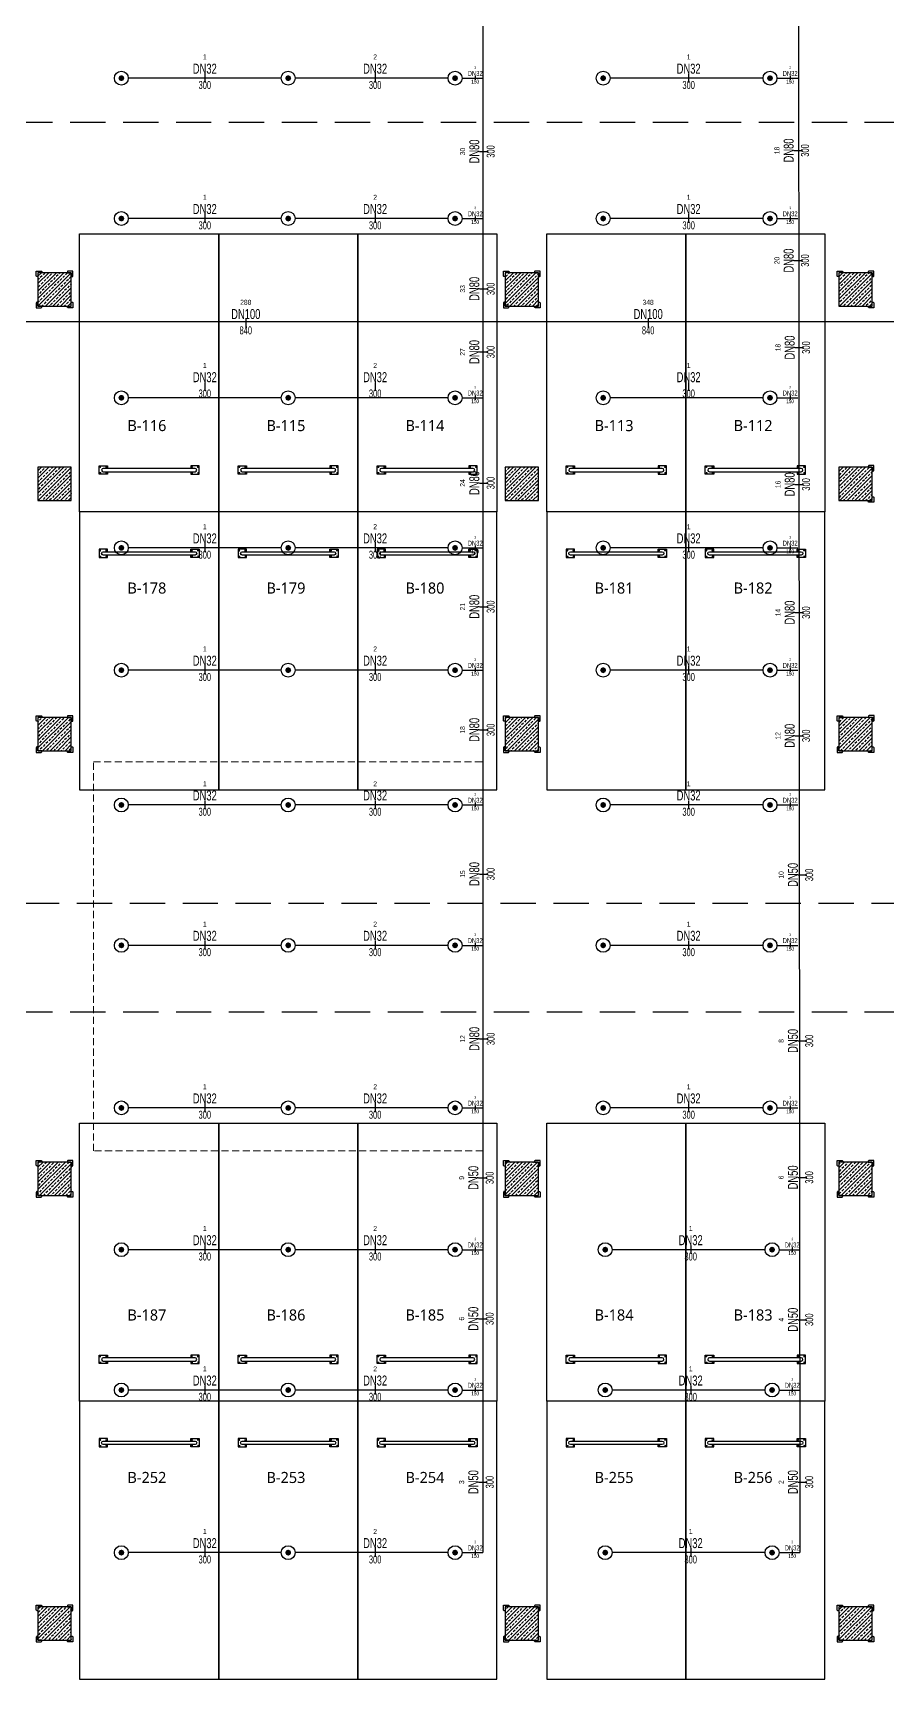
# Model space of a CAD drawing. Header units: millimetres. Extents: x -379292 to 1221486, y 92049 to 447512.
# Drawn here: x 394038 to 409395, y 223619 to 253232 of the extents above; entities that cross this region are included whole.
import ezdxf
from ezdxf.enums import TextEntityAlignment as Align
from ezdxf.lldxf.tags import DXFTag

# ---------------------------------------------------------------- set-up
doc = ezdxf.new("R2010")
doc.units = ezdxf.units.MM
doc.linetypes.add('HIDDEN', pattern=[9.525, 6.35, -3.175])
for name, color, linetype in [('-M-YNGN-BORUID', 7, 'Continuous'), ('-M-YNGN-BORUUZUN', 7, 'Continuous'), ('-M-YNGN-BORUYUK', 7, 'Continuous'), ('-M-YNGN-SPR-YUK', 7, 'Continuous'), ('-M-YNGN-ZON2-CAP-', 7, 'Continuous'), ('-M-YNGN-ZON2-SPR-', 7, 'Continuous'), ('05_HATCH CONCRETE', 141, 'Continuous'), ('05_SYMBOL', 2, 'Continuous'), ('202-A-Y-MahalAd', 141, 'Continuous')]:
    doc.layers.add(name, color=color, linetype=linetype)
doc.layers.add('-M-YNGN-SPR-CAPCIZGI', color=188, linetype='Continuous', plot=False)
doc.layers.add('-M-YNGN-ZON2', color=4, linetype='SP', lineweight=30)
doc.layers.add('06_FORMWORK HIDDEN', color=252, linetype='HIDDEN2', lineweight=0)
doc.styles.add('CIZGI', font='tahoma.ttf', dxfattribs={"width": 0.8, "oblique": 20})
doc.styles.add('HCAD', font='HCAD.SHX', dxfattribs={"width": 0.8, "height": 0.2})
doc.styles.add('PIPESIZE', font='hcad.shx', dxfattribs={"width": 0.8})
doc.styles.add('SPR-NOT', font='romans.shx')
doc.styles.get("Standard").update_dxf_attribs({"font": 'segoeuil.ttf'})
tags = doc.linetypes.add('HIDDEN2', pattern=[0.1875, 0.125, -0.0625]).pattern_tags.tags
tags[6:7] = [DXFTag(74, 4), DXFTag(75, 0), DXFTag(340, '0'), DXFTag(46, 0.0), DXFTag(50, 0.0), DXFTag(44, 0.0), DXFTag(45, 0.0)]
tags[4:5] = [DXFTag(74, 4), DXFTag(75, 0), DXFTag(340, '0'), DXFTag(46, 0.0), DXFTag(50, 0.0), DXFTag(44, 0.0), DXFTag(45, 0.0)]
doc.linetypes.add('SP', pattern='A,2,-0.1,["SP",CIZGI,S=0.14,R=0.2,X=0,Y=-0.07],-0.255', length=2.355)
pattern_1 = [(225, (905000, -3e-07), (67.351921, -67.351921), []), (225, (904932.65, -3e-07), (67.351921, -67.351921), [47.625, -23.8125])]

# ---------------------------------------------------------------- blocks, each defined once
blk = doc.blocks.new('202_Vida')
at = {"color": 0, "linetype": 'ByBlock', "ltscale": 0.2}
for points in [[(1, 0), (-1, 0)], [(0, 1), (0, -1)]]:
    blk.add_lwpolyline(points, dxfattribs=at)
at = {"color": 0, "linetype": 'ByBlock'}
for radius in [0.42, 0.23, 0.155]:
    blk.add_circle((0, 0), radius, dxfattribs=at)
blk = doc.blocks.new('202_Stoper')
at = {"color": 0, "linetype": 'ByBlock'}
for points in [[(-750, -30), (-750, -75), (-900, -75), (-900, 75), (-750, 75), (-750, 30)], [(750, -30), (750, -75), (900, -75), (900, 75), (750, 75), (750, 30)]]:
    blk.add_lwpolyline(points, dxfattribs=at)
blk.add_lwpolyline([(825, -30, 1), (825, 30), (-825, 30, 1), (-825, -30)], format="xyb", close=True, dxfattribs=at)
at = {"color": 0, "linetype": 'ByBlock', "yscale": 10, "zscale": 10, "rotation": 180}
for p, xscale in [((-877, 53), -10), ((-772, 53), 10), ((772, 53), -10), ((877, 53), 10)]:
    blk.add_blockref('202_Vida', p, dxfattribs=dict(at, xscale=xscale))
at = {"color": 0, "linetype": 'ByBlock', "yscale": 10, "zscale": 10}
for p, xscale in [((-877, -52), 10), ((-772, -52), -10), ((772, -52), 10), ((877, -52), -10)]:
    blk.add_blockref('202_Vida', p, dxfattribs=dict(at, xscale=xscale))
blk = doc.blocks.new('202_Mahalblok')
at = {"color": 0, "linetype": 'ByBlock', "flags": 128}
blk.add_lwpolyline([(0, 0), (0, 5000), (2500, 5000), (2500, 0)], close=True, dxfattribs=at)
at = {"color": 252}
blk.add_blockref('202_Stoper', (1250, 750), dxfattribs=at)
at = {"color": 0, "linetype": 'ByBlock', "ltscale": 25}
blk.add_attdef('MAHALNO', text='', height=200, dxfattribs=at).set_placement((1209, 1390), align=Align.BOTTOM_CENTER)
blk = doc.blocks.new('bariyer')
at = {"color": 8, "ltscale": 25}
blk.add_lwpolyline([(0, -70), (15, -70, 0.414214), (30, -55), (30, 30), (-55, 30, 0.414214), (-70, 15), (-70, 0), (0, 0)], format="xyb", close=True, dxfattribs=at)
blk = doc.blocks.new('OtoParkBodrumKatMimari')
at = {"layer": '05_HATCH CONCRETE'}
h = blk.add_hatch(dxfattribs=at)
h.set_pattern_fill('ANSI33', color=8, scale=15, angle=180, style=0)
h.set_pattern_definition(pattern_1)
h.paths.add_polyline_path([(113600, 148100), (113000, 148100), (113000, 147500), (113600, 147500)])
h = blk.add_hatch(dxfattribs=at)
h.set_pattern_fill('ANSI33', color=8, scale=15, angle=180, style=0)
h.set_pattern_definition(pattern_1)
h.paths.add_polyline_path([(122000, 148100), (121400, 148100), (121400, 147500), (122000, 147500)])
h = blk.add_hatch(dxfattribs=at)
h.set_pattern_fill('ANSI33', color=8, scale=15, angle=180, style=0)
h.set_pattern_definition(pattern_1)
h.paths.add_polyline_path([(128000, 148100), (127400, 148100), (127400, 147500), (128000, 147500)])
h = blk.add_hatch(dxfattribs=at)
h.set_pattern_fill('ANSI33', color=8, scale=15, angle=180, style=0)
h.set_pattern_definition(pattern_1)
h.paths.add_polyline_path([(113600, 144600), (113000, 144600), (113000, 144000), (113600, 144000)])
h = blk.add_hatch(dxfattribs=at)
h.set_pattern_fill('ANSI33', color=8, scale=15, angle=180, style=0)
h.set_pattern_definition(pattern_1)
h.paths.add_polyline_path([(122000, 144600), (121400, 144600), (121400, 144000), (122000, 144000)])
h = blk.add_hatch(dxfattribs=at)
h.set_pattern_fill('ANSI33', color=8, scale=15, angle=180, style=0)
h.set_pattern_definition(pattern_1)
h.paths.add_polyline_path([(128000, 144600), (127400, 144600), (127400, 144000), (128000, 144000)])
h = blk.add_hatch(dxfattribs=at)
h.set_pattern_fill('ANSI33', color=8, scale=15, angle=180, style=0)
h.set_pattern_definition(pattern_1)
h.paths.add_polyline_path([(113600, 140100), (113000, 140100), (113000, 139500), (113600, 139500)])
h = blk.add_hatch(dxfattribs=at)
h.set_pattern_fill('ANSI33', color=8, scale=15, angle=180, style=0)
h.set_pattern_definition(pattern_1)
h.paths.add_polyline_path([(122000, 140100), (121400, 140100), (121400, 139500), (122000, 139500)])
h = blk.add_hatch(dxfattribs=at)
h.set_pattern_fill('ANSI33', color=8, scale=15, angle=180, style=0)
h.set_pattern_definition(pattern_1)
h.paths.add_polyline_path([(128000, 140100), (127400, 140100), (127400, 139500), (128000, 139500)])
h = blk.add_hatch(dxfattribs=at)
h.set_pattern_fill('ANSI33', color=8, scale=15, angle=180, style=0)
h.set_pattern_definition(pattern_1)
h.paths.add_polyline_path([(113600, 132100), (113000, 132100), (113000, 131500), (113600, 131500)])
h = blk.add_hatch(dxfattribs=at)
h.set_pattern_fill('ANSI33', color=8, scale=15, angle=180, style=0)
h.set_pattern_definition(pattern_1)
h.paths.add_polyline_path([(122000, 132100), (121400, 132100), (121400, 131500), (122000, 131500)])
h = blk.add_hatch(dxfattribs=at)
h.set_pattern_fill('ANSI33', color=8, scale=15, angle=180, style=0)
h.set_pattern_definition(pattern_1)
h.paths.add_polyline_path([(128000, 132100), (127400, 132100), (127400, 131500), (128000, 131500)])
h = blk.add_hatch(dxfattribs=at)
h.set_pattern_fill('ANSI33', color=8, scale=15, angle=180, style=0)
h.set_pattern_definition(pattern_1)
h.paths.add_polyline_path([(113600, 124100), (113000, 124100), (113000, 123500), (113600, 123500)])
h = blk.add_hatch(dxfattribs=at)
h.set_pattern_fill('ANSI33', color=8, scale=15, angle=180, style=0)
h.set_pattern_definition(pattern_1)
h.paths.add_polyline_path([(121400, 124100), (121400, 123500), (122000, 123500), (122000, 124100)])
h = blk.add_hatch(dxfattribs=at)
h.set_pattern_fill('ANSI33', color=8, scale=15, angle=180, style=0)
h.set_pattern_definition(pattern_1)
h.paths.add_polyline_path([(127400, 123500), (128000, 123500), (128000, 124100), (127400, 124100)])
at = {"color": 5}
for points in [[(113600, 148100), (113000, 148100), (113000, 147500), (113600, 147500)], [(122000, 148100), (121400, 148100), (121400, 147500), (122000, 147500)], [(128000, 148100), (127400, 148100), (127400, 147500), (128000, 147500)], [(113600, 144600), (113000, 144600), (113000, 144000), (113600, 144000)], [(122000, 144600), (121400, 144600), (121400, 144000), (122000, 144000)], [(128000, 144600), (127400, 144600), (127400, 144000), (128000, 144000)], [(113600, 140100), (113000, 140100), (113000, 139500), (113600, 139500)], [(122000, 140100), (121400, 140100), (121400, 139500), (122000, 139500)], [(128000, 140100), (127400, 140100), (127400, 139500), (128000, 139500)], [(113600, 132100), (113000, 132100), (113000, 131500), (113600, 131500)], [(122000, 132100), (121400, 132100), (121400, 131500), (122000, 131500)], [(128000, 132100), (127400, 132100), (127400, 131500), (128000, 131500)], [(113600, 124100), (113000, 124100), (113000, 123500), (113600, 123500)], [(121400, 124100), (121400, 123500), (122000, 123500), (122000, 124100)], [(127400, 123500), (128000, 123500), (128000, 124100), (127400, 124100)]]:
    blk.add_lwpolyline(points, close=True, dxfattribs=at)
at = {"layer": '05_SYMBOL', "color": 252, "linetype": 'HIDDEN', "ltscale": 100}
blk.add_lwpolyline([(17400, 138759, 0.414214), (19400, 136759), (128500, 136759, 0.414214), (130500, 138759), (130500, 148800, 0.414214), (128500, 150800), (19400, 150800, 0.414214), (17400, 148800), (17400, 138759)], format="xyb", dxfattribs=at)
blk.add_lwpolyline([(128500, 134800), (19400, 134800)], dxfattribs=at)
at = {"layer": '06_FORMWORK HIDDEN', "linetype": 'HIDDEN', "ltscale": 20}
blk.add_lwpolyline([(114000, 139300), (121000, 139300), (121000, 132300), (114000, 132300)], close=True, dxfattribs=at)
at = {"layer": '05_SYMBOL', "color": 8, "xscale": -1}
for p in [(113000, 148100), (121400, 148100), (127400, 148100), (113000, 140100), (121400, 140100), (127400, 140100), (113000, 132100), (121400, 132100), (127400, 132100), (113000, 124100), (121400, 124100), (127400, 124100)]:
    blk.add_blockref('bariyer', p, dxfattribs=at)
at = {"layer": '05_SYMBOL', "color": 8}
for p in [(113600, 148100), (122000, 148100), (128000, 148100), (128000, 144600), (113600, 140100), (122000, 140100), (128005, 140105), (113600, 132100), (122000, 132100), (128000, 132100), (113600, 124100), (122000, 124100), (128000, 124100)]:
    blk.add_blockref('bariyer', p, dxfattribs=at)
at = {"layer": '05_SYMBOL', "color": 8, "rotation": 180}
for p in [(113000, 147500), (121400, 147500), (113000, 139500), (121400, 139500), (127400, 139500), (113000, 131500), (121400, 131500), (127400, 131500), (113000, 123500), (121400, 123500), (127400, 123500)]:
    blk.add_blockref('bariyer', p, dxfattribs=at)
at = {"layer": '05_SYMBOL', "color": 8, "xscale": -1, "rotation": 180}
for p in [(113600, 147500), (122000, 147500), (128000, 147500), (128000, 144000), (113600, 139500), (122000, 139500), (128000, 139500), (113600, 131500), (122000, 131500), (128000, 131500), (113600, 123500), (122000, 123500), (128000, 123500)]:
    blk.add_blockref('bariyer', p, dxfattribs=at)
at = {"layer": '202-A-Y-MahalAd', "color": 8, "ltscale": 25}
for p, values in [((113750, 143800), {'MAHALNO': 'B-116'}), ((116250, 143800), {'MAHALNO': 'B-115'}), ((118750, 143800), {'MAHALNO': 'B-114'}), ((122150, 143800), {'MAHALNO': 'B-113'}), ((124650, 143800), {'MAHALNO': 'B-112'}), ((113750, 127800), {'MAHALNO': 'B-187'}), ((116250, 127800), {'MAHALNO': 'B-186'}), ((118750, 127800), {'MAHALNO': 'B-185'}), ((122150, 127800), {'MAHALNO': 'B-184'}), ((124650, 127800), {'MAHALNO': 'B-183'})]:
    blk.add_blockref('202_Mahalblok', p, dxfattribs=at).add_auto_attribs(values)
ref = blk.add_blockref('202_Mahalblok', (113750, 143800), dxfattribs=dict(at, xscale=-1, rotation=180))
ref.add_attrib('MAHALNO', 'B-178', dxfattribs={"layer": '0', "color": 0, "linetype": 'ByBlock', "ltscale": 25, "height": 200}).set_placement((114959, 142267), align=Align.BOTTOM_CENTER)
ref = blk.add_blockref('202_Mahalblok', (116250, 143800), dxfattribs=dict(at, xscale=-1, rotation=180))
ref.add_attrib('MAHALNO', 'B-179', dxfattribs={"layer": '0', "color": 0, "linetype": 'ByBlock', "ltscale": 25, "height": 200}).set_placement((117459, 142267), align=Align.BOTTOM_CENTER)
ref = blk.add_blockref('202_Mahalblok', (118750, 143800), dxfattribs=dict(at, xscale=-1, rotation=180))
ref.add_attrib('MAHALNO', 'B-180', dxfattribs={"layer": '0', "color": 0, "linetype": 'ByBlock', "ltscale": 25, "height": 200}).set_placement((119959, 142267), align=Align.BOTTOM_CENTER)
ref = blk.add_blockref('202_Mahalblok', (122150, 143800), dxfattribs=dict(at, xscale=-1, rotation=180))
ref.add_attrib('MAHALNO', 'B-181', dxfattribs={"layer": '0', "color": 0, "linetype": 'ByBlock', "ltscale": 25, "height": 200}).set_placement((123359, 142267), align=Align.BOTTOM_CENTER)
ref = blk.add_blockref('202_Mahalblok', (124650, 143800), dxfattribs=dict(at, xscale=-1, rotation=180))
ref.add_attrib('MAHALNO', 'B-182', dxfattribs={"layer": '0', "color": 0, "linetype": 'ByBlock', "ltscale": 25, "height": 200}).set_placement((125859, 142267), align=Align.BOTTOM_CENTER)
ref = blk.add_blockref('202_Mahalblok', (113750, 127800), dxfattribs=dict(at, xscale=-1, rotation=180))
ref.add_attrib('MAHALNO', 'B-252', dxfattribs={"layer": '0', "color": 0, "linetype": 'ByBlock', "ltscale": 25, "height": 200}).set_placement((114959, 126267), align=Align.BOTTOM_CENTER)
ref = blk.add_blockref('202_Mahalblok', (116250, 127800), dxfattribs=dict(at, xscale=-1, rotation=180))
ref.add_attrib('MAHALNO', 'B-253', dxfattribs={"layer": '0', "color": 0, "linetype": 'ByBlock', "ltscale": 25, "height": 200}).set_placement((117459, 126267), align=Align.BOTTOM_CENTER)
ref = blk.add_blockref('202_Mahalblok', (118750, 127800), dxfattribs=dict(at, xscale=-1, rotation=180))
ref.add_attrib('MAHALNO', 'B-254', dxfattribs={"layer": '0', "color": 0, "linetype": 'ByBlock', "ltscale": 25, "height": 200}).set_placement((119959, 126267), align=Align.BOTTOM_CENTER)
ref = blk.add_blockref('202_Mahalblok', (122150, 127800), dxfattribs=dict(at, xscale=-1, rotation=180))
ref.add_attrib('MAHALNO', 'B-255', dxfattribs={"layer": '0', "color": 0, "linetype": 'ByBlock', "ltscale": 25, "height": 200}).set_placement((123359, 126267), align=Align.BOTTOM_CENTER)
ref = blk.add_blockref('202_Mahalblok', (124650, 127800), dxfattribs=dict(at, xscale=-1, rotation=180))
ref.add_attrib('MAHALNO', 'B-256', dxfattribs={"layer": '0', "color": 0, "linetype": 'ByBlock', "ltscale": 25, "height": 200}).set_placement((125859, 126267), align=Align.BOTTOM_CENTER)
blk = doc.blocks.new('SPRKL100')
at = {"layer": '-M-YNGN-SPR-CAPCIZGI'}
blk.add_line((0, 0.43), (0, -0.43), dxfattribs=at)
at = {"layer": '-M-YNGN-BORUID', "color": 0, "style": 'HCAD', "width": 0.8, "flags": 1}
blk.add_attdef('DIC', text='', height=0.4, dxfattribs=at).set_placement((0, -1.69), align=Align.CENTER)
at = {"layer": '-M-YNGN-BORUUZUN', "color": 0, "style": 'HCAD', "width": 0.7}
blk.add_attdef('BOY', text='', height=0.8, dxfattribs=at).set_placement((0, -1.08), align=Align.CENTER)
at = {"layer": '-M-YNGN-BORUYUK', "color": 6, "style": 'PIPESIZE', "width": 0.8}
blk.add_attdef('YUK', text='', height=0.5, dxfattribs=at).set_placement((0, 1.87), align=Align.CENTER)
at = {"color": 0, "style": 'PIPESIZE', "width": 0.7}
blk.add_attdef('CAP', text='', height=1, dxfattribs=at).set_placement((0, 0.45), align=Align.CENTER)
blk = doc.blocks.new('SP-C-UP-12')
at = {"ltscale": 10}
blk.add_line((0, 0), (0, 0), dxfattribs=at)
at = {"color": 1, "linetype": 'Continuous'}
blk.add_circle((0, 0), 12.5, dxfattribs=at)
at = {"ltscale": 10}
for points in [[(-5.4, 0), (-3.8, 3.8), (-3.8, -3.8), (0, 5.4)], [(-3.8, -3.8), (0, 5.4), (0, -5.4), (3.8, 3.8)], [(0, -5.4), (3.8, 3.8), (3.8, -3.8), (5.4, 0)]]:
    blk.add_solid(points, dxfattribs=at)
at = {"layer": '-M-YNGN-SPR-YUK', "style": 'SPR-NOT', "width": 0.5, "flags": 9}
for tag, p in [('YUK', (0, 17.8)), ('CAP', (0, 14.4)), ('TIP', (0.2, 10.8))]:
    blk.add_attdef(tag, text='', height=2.5, dxfattribs=at).set_placement(p, align=Align.MIDDLE_CENTER)
blk = doc.blocks.new('A$C69E5DB5D')
at = {"layer": '-M-YNGN-ZON2', "ltscale": 500}
for p, q in [((-1770.9, 3212.4), (-1770.9, -1882.6)), ((-1204.6, 2628.1), (-1200.9, -1882.6)), ((-2133.4, 769.9), (-2408.4, 769.9)), ((-1833.4, 769.9), (-2108.4, 769.9)), ((-1808.4, 769.9), (-1770.9, 769.9)), ((-1267.1, 769.9), (-1542.1, 769.9)), ((-1242.1, 769.9), (-1204.6, 769.9)), ((-2133.4, 517.4), (-2408.4, 517.4)), ((-1833.4, 517.4), (-2108.4, 517.4)), ((-1808.4, 517.4), (-1770.9, 517.4)), ((-1267.1, 517.4), (-1542.1, 517.4)), ((-1242.1, 517.4), (-1204.6, 517.4)), ((-5973.4, 332.1), (-396.1, 332.1)), ((-2133.4, 194.9), (-2408.4, 194.9)), ((-1833.4, 194.9), (-2108.4, 194.9)), ((-1808.4, 194.9), (-1770.9, 194.9)), ((-1267.1, 194.9), (-1542.1, 194.9)), ((-1242.1, 194.9), (-1204.6, 194.9)), ((-2133.4, -75.1), (-2408.4, -75.1)), ((-1833.4, -75.1), (-2108.4, -75.1)), ((-1808.4, -75.1), (-1770.9, -75.1)), ((-1267.1, -75.1), (-1542.1, -75.1)), ((-1242.1, -75.1), (-1204.6, -75.1)), ((-2133.4, -295.1), (-2408.4, -295.1)), ((-1833.4, -295.1), (-2108.4, -295.1)), ((-1808.4, -295.1), (-1770.9, -295.1)), ((-1267.1, -295.1), (-1542.1, -295.1)), ((-1242.1, -295.1), (-1204.6, -295.1)), ((-2133.4, -537.6), (-2408.4, -537.6)), ((-1833.4, -537.6), (-2108.4, -537.6)), ((-1808.4, -537.6), (-1770.9, -537.6)), ((-1267.1, -537.6), (-1542.1, -537.6)), ((-1242.1, -537.6), (-1204.6, -537.6)), ((-2133.4, -790.1), (-2408.4, -790.1)), ((-1833.4, -790.1), (-2108.4, -790.1)), ((-1808.4, -790.1), (-1770.9, -790.1)), ((-1267.1, -790.1), (-1542.1, -790.1)), ((-1242.1, -790.1), (-1204.6, -790.1)), ((-2133.4, -1082.6), (-2408.4, -1082.6)), ((-1833.4, -1082.6), (-2108.4, -1082.6)), ((-1808.4, -1082.6), (-1770.9, -1082.6)), ((-1267.1, -1082.6), (-1542.1, -1082.6)), ((-1242.1, -1082.6), (-1204.6, -1082.6)), ((-2133.4, -1337.6), (-2408.4, -1337.6)), ((-1833.4, -1337.6), (-2108.4, -1337.6)), ((-1808.4, -1337.6), (-1770.9, -1337.6)), ((-1263.4, -1337.6), (-1538.4, -1337.6)), ((-1238.4, -1337.6), (-1200.9, -1337.6)), ((-2133.4, -1590.1), (-2408.4, -1590.1)), ((-1833.4, -1590.1), (-2108.4, -1590.1)), ((-1808.4, -1590.1), (-1770.9, -1590.1)), ((-1263.4, -1590.1), (-1538.4, -1590.1)), ((-1238.4, -1590.1), (-1200.9, -1590.1)), ((-2133.4, -1882.6), (-2408.4, -1882.6)), ((-1833.4, -1882.6), (-2108.4, -1882.6)), ((-1808.4, -1882.6), (-1770.9, -1882.6)), ((-1263.4, -1882.6), (-1538.4, -1882.6)), ((-1238.4, -1882.6), (-1200.9, -1882.6))]:
    blk.add_line(p, q, dxfattribs=at)
at = {"layer": '-M-YNGN-ZON2-CAP-'}
for p, xscale, yscale, zscale, values in [((-2270.9, 769.9), 18, 18, 18, {'YUK': '1', 'CAP': 'DN32', 'BOY': '300'}), ((-1964.6, 769.9), 18, 18, 18, {'YUK': '2', 'CAP': 'DN32', 'BOY': '300'}), ((-1400.9, 769.9), 18, 18, 18, {'YUK': '1', 'CAP': 'DN32', 'BOY': '300'}), ((-1784.7, 769.9), 9, 9, 9, {'YUK': '3', 'CAP': 'DN32', 'BOY': '150'}), ((-1218.4, 769.9), 9, 9, 9, {'YUK': '3', 'CAP': 'DN32', 'BOY': '150'}), ((-2270.9, 517.4), 18, 18, 18, {'YUK': '1', 'CAP': 'DN32', 'BOY': '300'}), ((-1964.6, 517.4), 18, 18, 18, {'YUK': '2', 'CAP': 'DN32', 'BOY': '300'}), ((-1784.7, 517.4), 9, 9, 9, {'YUK': '3', 'CAP': 'DN32', 'BOY': '150'}), ((-1400.9, 517.4), 18, 18, 18, {'YUK': '1', 'CAP': 'DN32', 'BOY': '300'}), ((-1218.4, 517.4), 9, 9, 9, {'YUK': '3', 'CAP': 'DN32', 'BOY': '150'}), ((-2197.2, 328.5), 18.00000000000002, 18.00000000000002, 18.00000000000002, {'YUK': '288', 'CAP': 'DN100', 'BOY': '840'}), ((-1473.7, 328.5), 18.00000000000002, 18.00000000000002, 18.00000000000002, {'YUK': '348', 'CAP': 'DN100', 'BOY': '840'}), ((-2270.9, 214.9), 18, 18, 18, {'YUK': '1', 'CAP': 'DN32', 'BOY': '300'}), ((-1964.6, 214.9), 18, 18, 18, {'YUK': '2', 'CAP': 'DN32', 'BOY': '300'}), ((-1400.9, 214.9), 18, 18, 18, {'YUK': '1', 'CAP': 'DN32', 'BOY': '300'}), ((-1784.7, 194.9), 9, 9, 9, {'YUK': '3', 'CAP': 'DN32', 'BOY': '150'}), ((-1218.4, 194.9), 9, 9, 9, {'YUK': '3', 'CAP': 'DN32', 'BOY': '150'}), ((-2270.9, -75.1), 18, 18, 18, {'YUK': '1', 'CAP': 'DN32', 'BOY': '300'}), ((-1964.6, -75.1), 18, 18, 18, {'YUK': '2', 'CAP': 'DN32', 'BOY': '300'}), ((-1784.7, -75.1), 9, 9, 9, {'YUK': '3', 'CAP': 'DN32', 'BOY': '150'}), ((-1400.9, -75.1), 18, 18, 18, {'YUK': '1', 'CAP': 'DN32', 'BOY': '300'}), ((-1218.4, -75.1), 9, 9, 9, {'YUK': '3', 'CAP': 'DN32', 'BOY': '150'}), ((-2270.9, -295.1), 18, 18, 18, {'YUK': '1', 'CAP': 'DN32', 'BOY': '300'}), ((-1964.6, -295.1), 18, 18, 18, {'YUK': '2', 'CAP': 'DN32', 'BOY': '300'}), ((-1400.9, -295.1), 18, 18, 18, {'YUK': '1', 'CAP': 'DN32', 'BOY': '300'}), ((-1784.7, -295.1), 9, 9, 9, {'YUK': '3', 'CAP': 'DN32', 'BOY': '150'}), ((-1218.4, -295.1), 9, 9, 9, {'YUK': '3', 'CAP': 'DN32', 'BOY': '150'}), ((-2270.9, -537.6), 18, 18, 18, {'YUK': '1', 'CAP': 'DN32', 'BOY': '300'}), ((-1964.6, -537.6), 18, 18, 18, {'YUK': '2', 'CAP': 'DN32', 'BOY': '300'}), ((-1400.9, -537.6), 18, 18, 18, {'YUK': '1', 'CAP': 'DN32', 'BOY': '300'}), ((-1784.7, -537.6), 9, 9, 9, {'YUK': '3', 'CAP': 'DN32', 'BOY': '150'}), ((-1218.4, -537.6), 9, 9, 9, {'YUK': '3', 'CAP': 'DN32', 'BOY': '150'}), ((-2270.9, -790.1), 18, 18, 18, {'YUK': '1', 'CAP': 'DN32', 'BOY': '300'}), ((-1964.6, -790.1), 18, 18, 18, {'YUK': '2', 'CAP': 'DN32', 'BOY': '300'}), ((-1784.7, -790.1), 9, 9, 9, {'YUK': '3', 'CAP': 'DN32', 'BOY': '150'}), ((-1400.9, -790.1), 18, 18, 18, {'YUK': '1', 'CAP': 'DN32', 'BOY': '300'}), ((-1218.4, -790.1), 9, 9, 9, {'YUK': '3', 'CAP': 'DN32', 'BOY': '150'}), ((-2270.9, -1082.6), 18, 18, 18, {'YUK': '1', 'CAP': 'DN32', 'BOY': '300'}), ((-1964.6, -1082.6), 18, 18, 18, {'YUK': '2', 'CAP': 'DN32', 'BOY': '300'}), ((-1784.7, -1082.6), 9, 9, 9, {'YUK': '3', 'CAP': 'DN32', 'BOY': '150'}), ((-1400.9, -1082.6), 18, 18, 18, {'YUK': '1', 'CAP': 'DN32', 'BOY': '300'}), ((-1218.4, -1082.6), 9, 9, 9, {'YUK': '3', 'CAP': 'DN32', 'BOY': '150'}), ((-2270.9, -1337.6), 18, 18, 18, {'YUK': '1', 'CAP': 'DN32', 'BOY': '300'}), ((-1964.6, -1337.6), 18, 18, 18, {'YUK': '2', 'CAP': 'DN32', 'BOY': '300'}), ((-1397.2, -1337.6), 18, 18, 18, {'YUK': '1', 'CAP': 'DN32', 'BOY': '300'}), ((-1784.7, -1337.6), 9, 9, 9, {'YUK': '3', 'CAP': 'DN32', 'BOY': '150'}), ((-1214.7, -1337.6), 9, 9, 9, {'YUK': '3', 'CAP': 'DN32', 'BOY': '150'}), ((-2270.9, -1590.1), 18, 18, 18, {'YUK': '1', 'CAP': 'DN32', 'BOY': '300'}), ((-1964.6, -1590.1), 18, 18, 18, {'YUK': '2', 'CAP': 'DN32', 'BOY': '300'}), ((-1784.7, -1590.1), 9, 9, 9, {'YUK': '3', 'CAP': 'DN32', 'BOY': '150'}), ((-1397.2, -1590.1), 18, 18, 18, {'YUK': '1', 'CAP': 'DN32', 'BOY': '300'}), ((-1214.7, -1590.1), 9, 9, 9, {'YUK': '3', 'CAP': 'DN32', 'BOY': '150'}), ((-2270.9, -1882.6), 18, 18, 18, {'YUK': '1', 'CAP': 'DN32', 'BOY': '300'}), ((-1964.6, -1882.6), 18, 18, 18, {'YUK': '2', 'CAP': 'DN32', 'BOY': '300'}), ((-1784.7, -1882.6), 9, 9, 9, {'YUK': '3', 'CAP': 'DN32', 'BOY': '150'}), ((-1397.2, -1882.6), 18, 18, 18, {'YUK': '1', 'CAP': 'DN32', 'BOY': '300'}), ((-1214.7, -1882.6), 9, 9, 9, {'YUK': '3', 'CAP': 'DN32', 'BOY': '150'})]:
    blk.add_blockref('SPRKL100', p, dxfattribs=dict(at, xscale=xscale, yscale=yscale, zscale=zscale)).add_auto_attribs(values)
at = {"layer": '-M-YNGN-ZON2-CAP-', "rotation": 90}
for p, xscale, yscale, zscale, values in [((-1769.2, 638), 18.00000000000004, 18.00000000000004, 18.00000000000004, {'YUK': '30', 'CAP': 'DN80', 'BOY': '300'}), ((-1204, 639.8), 18.00000000000004, 18.00000000000004, 18.00000000000004, {'YUK': '18', 'CAP': 'DN80', 'BOY': '300'}), ((-1204, 441.8), 18.00000000000004, 18.00000000000004, 18.00000000000004, {'YUK': '20', 'CAP': 'DN80', 'BOY': '300'}), ((-1769.2, 390.9), 18.00000000000004, 18.00000000000004, 18.00000000000004, {'YUK': '33', 'CAP': 'DN80', 'BOY': '300'}), ((-1769.2, 277.3), 18.00000000000004, 18.00000000000004, 18.00000000000004, {'YUK': '27', 'CAP': 'DN80', 'BOY': '300'}), ((-1202.1, 285.3), 18.00000000000004, 18.00000000000004, 18.00000000000004, {'YUK': '18', 'CAP': 'DN80', 'BOY': '300'}), ((-1769.2, 41.6), 18.00000000000004, 18.00000000000004, 18.00000000000004, {'YUK': '24', 'CAP': 'DN80', 'BOY': '300'}), ((-1202.1, 39.1), 18.00000000000004, 18.00000000000004, 18.00000000000004, {'YUK': '16', 'CAP': 'DN80', 'BOY': '300'}), ((-1769.2, -181), 18.00000000000004, 18.00000000000004, 18.00000000000004, {'YUK': '21', 'CAP': 'DN80', 'BOY': '300'}), ((-1202.1, -191.5), 18.00000000000004, 18.00000000000004, 18.00000000000004, {'YUK': '14', 'CAP': 'DN80', 'BOY': '300'}), ((-1769.2, -402.5), 18.00000000000004, 18.00000000000004, 18.00000000000004, {'YUK': '18', 'CAP': 'DN80', 'BOY': '300'}), ((-1202.1, -413.1), 18.00000000000004, 18.00000000000004, 18.00000000000004, {'YUK': '12', 'CAP': 'DN80', 'BOY': '300'}), ((-1769.2, -661.8), 18.00000000000004, 18.00000000000004, 18.00000000000004, {'YUK': '15', 'CAP': 'DN80', 'BOY': '300'}), ((-1196.4, -663.4), 18.00000000000005, 18.00000000000005, 18.00000000000005, {'YUK': '10', 'CAP': 'DN50', 'BOY': '300'}), ((-1769.2, -958.4), 18.00000000000004, 18.00000000000004, 18.00000000000004, {'YUK': '12', 'CAP': 'DN80', 'BOY': '300'}), ((-1196.4, -962.1), 18.00000000000005, 18.00000000000005, 18.00000000000005, {'YUK': '8', 'CAP': 'DN50', 'BOY': '300'}), ((-1770.9, -1208.4), 18.00000000000005, 18.00000000000005, 18.00000000000005, {'YUK': '9', 'CAP': 'DN50', 'BOY': '300'}), ((-1196.4, -1207.6), 18.00000000000005, 18.00000000000005, 18.00000000000005, {'YUK': '6', 'CAP': 'DN50', 'BOY': '300'}), ((-1770.9, -1461.8), 18.00000000000005, 18.00000000000005, 18.00000000000005, {'YUK': '6', 'CAP': 'DN50', 'BOY': '300'}), ((-1196.4, -1463.6), 18.00000000000005, 18.00000000000005, 18.00000000000005, {'YUK': '4', 'CAP': 'DN50', 'BOY': '300'}), ((-1770.9, -1755.8), 18.00000000000005, 18.00000000000005, 18.00000000000005, {'YUK': '3', 'CAP': 'DN50', 'BOY': '300'}), ((-1196.4, -1755.8), 18.00000000000005, 18.00000000000005, 18.00000000000005, {'YUK': '2', 'CAP': 'DN50', 'BOY': '300'})]:
    blk.add_blockref('SPRKL100', p, dxfattribs=dict(at, xscale=xscale, yscale=yscale, zscale=zscale)).add_auto_attribs(values)
at = {"layer": '-M-YNGN-ZON2-SPR-'}
for p in [(-2420.9, 769.9), (-2120.9, 769.9), (-1820.9, 769.9), (-1554.6, 769.9), (-1254.6, 769.9), (-2420.9, 517.4), (-2120.9, 517.4), (-1820.9, 517.4), (-1554.6, 517.4), (-1254.6, 517.4), (-2420.9, 194.9), (-2120.9, 194.9), (-1820.9, 194.9), (-1554.6, 194.9), (-1254.6, 194.9), (-2420.9, -75.1), (-2120.9, -75.1), (-1820.9, -75.1), (-1554.6, -75.1), (-1254.6, -75.1), (-2420.9, -295.1), (-2120.9, -295.1), (-1820.9, -295.1), (-1554.6, -295.1), (-1254.6, -295.1), (-2420.9, -537.6), (-2120.9, -537.6), (-1820.9, -537.6), (-1554.6, -537.6), (-1254.6, -537.6), (-2420.9, -790.1), (-2120.9, -790.1), (-1820.9, -790.1), (-1554.6, -790.1), (-1254.6, -790.1), (-2420.9, -1082.6), (-2120.9, -1082.6), (-1820.9, -1082.6), (-1554.6, -1082.6), (-1254.6, -1082.6), (-2420.9, -1337.6), (-2120.9, -1337.6), (-1820.9, -1337.6), (-1550.9, -1337.6), (-1250.9, -1337.6), (-2420.9, -1590.1), (-2120.9, -1590.1), (-1820.9, -1590.1), (-1550.9, -1590.1), (-1250.9, -1590.1), (-2420.9, -1882.6), (-2120.9, -1882.6), (-1820.9, -1882.6), (-1550.9, -1882.6), (-1250.9, -1882.6)]:
    blk.add_blockref('SP-C-UP-12', p, dxfattribs=at)

msp = doc.modelspace()

# ---------------------------------------------------------------- block references
at = {"color": 8}
msp.add_blockref('OtoParkBodrumKatMimari', (281127.6, 100818.8), dxfattribs=at)

# ---------------------------------------------------------------- next in the draw order: block references
at = {"layer": '-M-YNGN-ZON2', "ltscale": 25, "xscale": 10, "yscale": 10, "zscale": 10}
msp.add_blockref('A$C69E5DB5D', (419836.6, 244719.5), dxfattribs=at)

doc.saveas('drawing.dxf')
